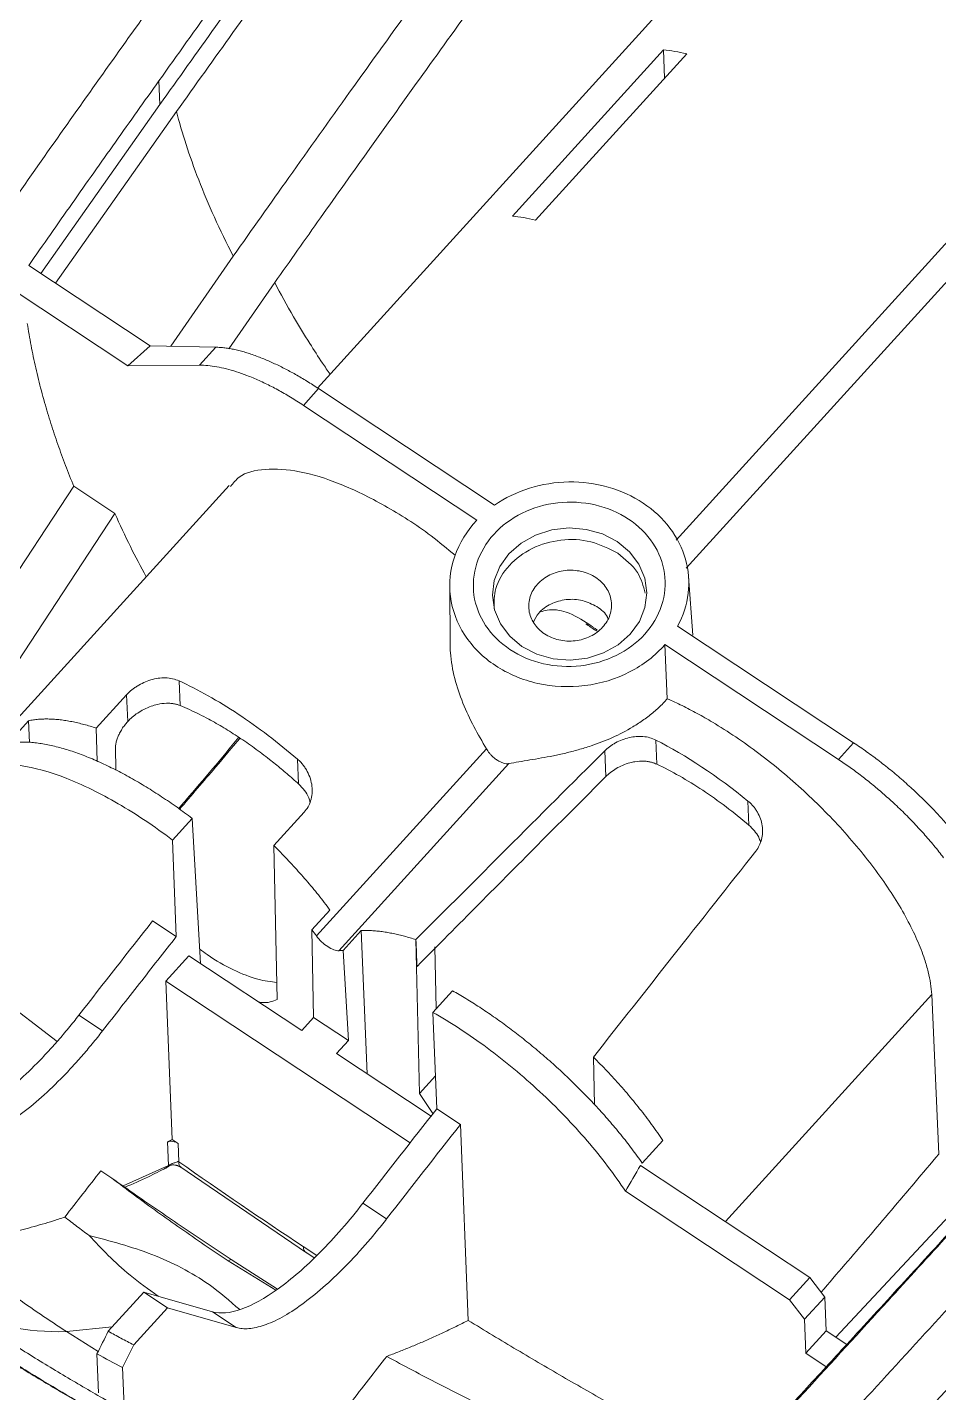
# Model space of a CAD drawing. Header units: inches. Extents: x 1631 to 3663, y 1126 to 1454.
# Drawn here: x 2482.58 to 2506.8, y 1318.7 to 1355 of the extents above; entities that cross this region are included whole.
import ezdxf

# ---------------------------------------------------------------- set-up
doc = ezdxf.new("R2010")
doc.units = ezdxf.units.IN
doc.header["$LTSCALE"] = 15

msp = doc.modelspace()

# ---------------------------------------------------------------- linework, layer by layer
at = {"color": 7, "linetype": 'Continuous', "lineweight": 15}
for p, q in [((2508.264, 1365.191), (2490.299, 1345.407)), ((2495.475, 1349.976), (2499.489, 1354.396)), ((2500.106, 1354.29), (2496.092, 1349.869)), ((2499.489, 1354.396), (2499.519, 1353.643)), ((2486.106, 1352.942), (2486.081, 1353.572)), ((2486.106, 1352.942), (2482.944, 1348.456)), ((2483.334, 1348.197), (2486.548, 1352.757)), ((2486.394, 1346.519), (2488.057, 1348.914)), ((2485.851, 1346.531), (2482.624, 1348.668)), ((2489.158, 1348.208), (2487.936, 1346.445)), ((2482.181, 1348.031), (2485.254, 1345.996)), ((2485.851, 1346.531), (2485.254, 1345.996)), ((2485.851, 1346.531), (2487.591, 1346.493)), ((2487.156, 1346.014), (2487.591, 1346.493)), ((2487.156, 1346.014), (2485.254, 1345.996)), ((2489.922, 1344.946), (2490.325, 1345.391)), ((2490.325, 1345.391), (2495.002, 1342.294)), ((2494.533, 1341.893), (2489.922, 1344.946)), ((2480.113, 1337.166), (2483.82, 1342.795)), ((2487.95, 1342.82), (2481.801, 1336.048)), ((2484.913, 1342.071), (2483.82, 1342.795)), ((2484.913, 1342.071), (2481.215, 1336.436)), ((2493.809, 1340.143), (2493.818, 1338.61)), ((2500.27, 1338.836), (2500.155, 1340.395)), ((2499.865, 1339.073), (2504.542, 1335.976)), ((2499.527, 1338.585), (2499.591, 1337.145)), ((2504.139, 1335.532), (2499.527, 1338.585)), ((2486.646, 1336.966), (2486.62, 1337.622)), ((2484.418, 1336.365), (2485.224, 1337.254)), ((2485.224, 1337.254), (2485.253, 1336.54)), ((2482.619, 1336.561), (2482.073, 1335.96)), ((2482.619, 1336.561), (2482.644, 1335.983)), ((2485.229, 1336.514), (2485.253, 1336.54)), ((2484.438, 1335.487), (2484.418, 1336.365)), ((2484.93, 1335.861), (2484.941, 1335.251)), ((2490.269, 1330.84), (2494.786, 1335.814)), ((2499.286, 1336.048), (2499.311, 1335.407)), ((2504.542, 1335.976), (2504.139, 1335.532)), ((2489.791, 1334.883), (2489.765, 1335.539)), ((2495.377, 1335.423), (2490.86, 1330.448)), ((2497.954, 1335.077), (2497.926, 1335.76)), ((2501.734, 1334.426), (2501.76, 1333.785)), ((2486.965, 1333.967), (2486.442, 1333.391)), ((2487.187, 1330.109), (2486.965, 1333.967)), ((2489.942, 1334.13), (2489.135, 1333.241)), ((2486.442, 1333.391), (2486.544, 1330.827)), ((2489.135, 1333.241), (2489.228, 1329.154)), ((2490.147, 1331.003), (2490.626, 1331.53)), ((2486.544, 1330.827), (2485.915, 1331.244)), ((2490.191, 1328.676), (2490.147, 1331.003)), ((2491.452, 1330.982), (2490.974, 1330.456)), ((2491.452, 1330.982), (2491.616, 1327.177)), ((2493.002, 1326.655), (2492.909, 1330.742)), ((2490.974, 1330.456), (2491.118, 1328.062)), ((2493.416, 1330.555), (2493.446, 1328.903)), ((2486.88, 1330.313), (2486.269, 1329.64)), ((2489.876, 1328.329), (2486.88, 1330.313)), ((2480.936, 1329.898), (2483.38, 1328.038)), ((2486.436, 1325.428), (2486.269, 1329.64)), ((2492.758, 1325.343), (2486.269, 1329.64)), ((2493.884, 1329.385), (2493.361, 1328.809)), ((2506.616, 1329.284), (2506.801, 1325.04)), ((2483.955, 1328.734), (2484.584, 1328.318)), ((2490.191, 1328.676), (2489.876, 1328.329)), ((2491.118, 1328.062), (2490.191, 1328.676)), ((2493.361, 1328.809), (2493.463, 1326.246)), ((2490.803, 1327.715), (2491.118, 1328.062)), ((2493.312, 1326.053), (2490.803, 1327.715)), ((2497.627, 1327.618), (2497.657, 1326.352)), ((2493.002, 1326.655), (2493.428, 1327.124)), ((2493.364, 1326.12), (2493.002, 1326.655)), ((2493.463, 1326.246), (2494.092, 1325.829)), ((2494.092, 1325.829), (2494.299, 1320.62)), ((2509.379, 1325.87), (2504.065, 1320.177)), ((2486.309, 1325.366), (2486.436, 1325.428)), ((2486.334, 1324.741), (2486.309, 1325.366)), ((2486.436, 1325.428), (2486.594, 1325.323)), ((2486.594, 1325.323), (2486.613, 1324.836)), ((2498.926, 1324.799), (2499.472, 1325.401)), ((2484.833, 1324.4), (2484.536, 1324.597)), ((2486.638, 1324.711), (2490.006, 1322.413)), ((2498.876, 1324.74), (2503.38, 1321.758)), ((2502.838, 1321.166), (2498.478, 1324.053)), ((2491.503, 1323.736), (2492.132, 1323.319)), ((2489.983, 1322.433), (2490.207, 1322.284)), ((2489.192, 1321.424), (2487.919, 1322.208)), ((2489.23, 1321.448), (2487.998, 1322.237)), ((2503.38, 1321.758), (2502.837, 1321.166)), ((2503.38, 1321.758), (2503.778, 1321.242)), ((2485.683, 1321.373), (2484.736, 1320.33)), ((2486.312, 1320.956), (2485.683, 1321.373)), ((2487.509, 1320.849), (2485.683, 1321.373)), ((2485.413, 1319.967), (2486.312, 1320.956)), ((2486.312, 1320.956), (2488.138, 1320.432)), ((2503.236, 1320.649), (2502.838, 1321.166)), ((2503.236, 1320.649), (2503.778, 1321.242)), ((2503.778, 1321.242), (2503.814, 1320.343)), ((2488.138, 1320.432), (2487.509, 1320.849)), ((2503.272, 1319.75), (2503.236, 1320.649)), ((2503.272, 1319.75), (2503.814, 1320.343)), ((2503.814, 1320.343), (2504.359, 1319.982)), ((2485.413, 1319.967), (2485.113, 1319.367)), ((2484.436, 1319.731), (2484.477, 1318.699)), ((2503.815, 1319.39), (2503.272, 1319.75)), ((2485.154, 1318.334), (2485.113, 1319.367))]:
    msp.add_line(p, q, dxfattribs=at)
at = {"color": 8, "linetype": 'Continuous', "lineweight": 15}
for p, q in [((2499.822, 1341.36), (2519.474, 1363.003)), ((2520.066, 1362.611), (2500.093, 1340.616)), ((2506.616, 1329.284), (2501.133, 1323.246)), ((2486.334, 1324.741), (2485.129, 1324.198)), ((2490.278, 1322.35), (2489.918, 1322.581)), ((2484.843, 1320.448), (2483.622, 1320.321)), ((2484.469, 1319.797), (2483.622, 1320.321))]:
    msp.add_line(p, q, dxfattribs=at)
at = {"color": 7, "linetype": 'Continuous', "lineweight": 15, "flags": 128}
msp.add_lwpolyline([(2498.261, 1341.325), (2497.871, 1341.528), (2497.436, 1341.65), (2496.98, 1341.687), (2496.524, 1341.635), (2496.092, 1341.498), (2495.705, 1341.282), (2495.383, 1340.998), (2495.142, 1340.662), (2494.994, 1340.288), (2494.946, 1339.896), (2495, 1339.507), (2495.155, 1339.138), (2495.402, 1338.809), (2495.729, 1338.537), (2496.12, 1338.334), (2496.554, 1338.212), (2497.01, 1338.176), (2497.466, 1338.227), (2497.898, 1338.365), (2498.285, 1338.58), (2498.607, 1338.864), (2498.848, 1339.201), (2498.997, 1339.574), (2499.045, 1339.966), (2498.99, 1340.356), (2498.835, 1340.724), (2498.588, 1341.053), (2498.261, 1341.325)], dxfattribs=at)
at = {"color": 7, "linetype": 'Continuous', "lineweight": 15}
for points, knots in [([(2543.718, 1419.575), (2543.564, 1419.503), (2543.258, 1419.36), (2542.797, 1419.134), (2542.335, 1418.9), (2541.874, 1418.659), (2541.412, 1418.409), (2540.949, 1418.15), (2540.486, 1417.883), (2540.022, 1417.607), (2539.558, 1417.323), (2539.094, 1417.031), (2538.629, 1416.732), (2538.165, 1416.424), (2537.701, 1416.11), (2537.237, 1415.788), (2536.774, 1415.46), (2535.838, 1414.782), (2534.439, 1413.716), (2532.608, 1412.214), (2530.805, 1410.634), (2528.45, 1408.454), (2525.457, 1405.477), (2521.894, 1401.65), (2518.184, 1397.421), (2514.655, 1393.214), (2511.279, 1389.069), (2508.184, 1385.186), (2505.116, 1381.276), (2502.08, 1377.361), (2499.106, 1373.481), (2496.19, 1369.628), (2493.327, 1365.796), (2490.492, 1361.95), (2487.691, 1358.102), (2485.85, 1355.524), (2484.933, 1354.24)], [0, 0, 0, 0, 0.0076531, 0.0152715, 0.022859, 0.0304193, 0.0379561, 0.0454731, 0.0529739, 0.060461, 0.0679339, 0.0753918, 0.0828336, 0.0902586, 0.0976656, 0.1050538, 0.1124222, 0.1197697, 0.1497211, 0.1789876, 0.2068696, 0.2358282, 0.2919307, 0.3517655, 0.4111143, 0.4775068, 0.5308096, 0.5842887, 0.6377522, 0.6910202, 0.7439578, 0.7953232, 0.8467404, 0.8980818, 0.9492143, 1, 1, 1, 1]), ([(2486.081, 1353.572), (2486.572, 1354.262), (2487.557, 1355.644), (2489.048, 1357.713), (2490.551, 1359.785), (2492.066, 1361.857), (2493.592, 1363.928), (2495.126, 1365.996), (2496.669, 1368.061), (2498.218, 1370.121), (2499.773, 1372.173), (2501.882, 1374.939), (2504.561, 1378.416), (2507.825, 1382.601), (2511.121, 1386.77), (2514.444, 1390.886), (2517.752, 1394.877), (2520.947, 1398.603), (2523.919, 1401.921), (2526.661, 1404.831), (2528.73, 1406.906), (2530.222, 1408.335), (2531.168, 1409.219), (2532.111, 1410.075), (2533.051, 1410.903), (2533.987, 1411.702), (2534.919, 1412.472), (2535.847, 1413.21), (2536.77, 1413.92), (2537.382, 1414.368), (2537.688, 1414.591)], [0, 0, 0, 0, 0.0308275, 0.0617988, 0.0928892, 0.1240746, 0.1553313, 0.1866358, 0.2179654, 0.2492976, 0.2806104, 0.3118823, 0.3761177, 0.4407081, 0.5054385, 0.5700433, 0.634267, 0.6961642, 0.7521417, 0.8014734, 0.8484093, 0.8656591, 0.8827942, 0.8998198, 0.9167419, 0.9335677, 0.9503055, 0.9669603, 0.9835274, 1, 1, 1, 1]), ([(2496.8, 1367.573), (2496.274, 1366.871), (2495.225, 1365.471), (2493.665, 1363.368), (2492.121, 1361.272), (2490.593, 1359.181), (2489.082, 1357.097), (2487.586, 1355.019), (2486.598, 1353.633), (2486.106, 1352.942)], [0, 0, 0, 0, 0.145368, 0.289898, 0.433589, 0.576443, 0.718462, 0.859648, 1, 1, 1, 1]), ([(2486.548, 1352.757), (2487.048, 1353.457), (2488.049, 1354.86), (2489.562, 1356.958), (2491.084, 1359.055), (2492.616, 1361.15), (2494.158, 1363.244), (2495.192, 1364.636), (2495.71, 1365.333)], [0, 0, 0, 0, 0.165854, 0.332032, 0.498534, 0.665362, 0.832517, 1, 1, 1, 1]), ([(2488.057, 1348.914), (2488.549, 1349.611), (2489.576, 1351.066), (2491.191, 1353.33), (2492.944, 1355.767), (2494.835, 1358.377), (2496.15, 1360.168), (2496.828, 1361.093)], [0, 0, 0, 0, 0.170484, 0.355643, 0.555681, 0.770592, 1, 1, 1, 1]), ([(2497.912, 1360.375), (2497.343, 1359.599), (2496.236, 1358.089), (2494.632, 1355.878), (2493.125, 1353.788), (2491.716, 1351.82), (2490.404, 1349.974), (2489.564, 1348.783), (2489.158, 1348.208)], [0, 0, 0, 0, 0.1926046, 0.3750154, 0.546972, 0.7083927, 0.859352, 1, 1, 1, 1]), ([(2484.933, 1354.24), (2484.473, 1353.592), (2483.552, 1352.294), (2482.179, 1350.337), (2480.809, 1348.371), (2479.445, 1346.397), (2478.09, 1344.417), (2476.642, 1342.281), (2475.09, 1339.966), (2473.425, 1337.452), (2471.74, 1334.876), (2470.62, 1333.13), (2470.056, 1332.251)], [0, 0, 0, 0, 0.0900034, 0.1802726, 0.2707141, 0.3612297, 0.4517161, 0.542065, 0.6528956, 0.7664833, 0.8823593, 1, 1, 1, 1]), ([(2482.624, 1348.668), (2483.007, 1349.216), (2483.772, 1350.311), (2484.924, 1351.946), (2485.696, 1353.031), (2486.081, 1353.572)], [0, 0, 0, 0, 0.334251, 0.667666, 1, 1, 1, 1]), ([(2488.057, 1348.914), (2487.695, 1349.612), (2487.39, 1350.293), (2486.889, 1351.585), (2486.693, 1352.197), (2486.548, 1352.757)], [0, 0, 0, 0, 0.5, 0.5, 1, 1, 1, 1]), ([(2482.585, 1347.125), (2482.6, 1347.028), (2482.63, 1346.834), (2482.683, 1346.539), (2482.742, 1346.242), (2482.808, 1345.942), (2482.879, 1345.638), (2482.958, 1345.332), (2483.065, 1344.943), (2483.206, 1344.47), (2483.391, 1343.912), (2483.593, 1343.356), (2483.745, 1342.98), (2483.82, 1342.795)], [0, 0, 0, 0, 0.072781, 0.145316, 0.217628, 0.289735, 0.36166, 0.433422, 0.505044, 0.63267, 0.757612, 0.880006, 1, 1, 1, 1]), ([(2487.591, 1346.493), (2487.631, 1346.491), (2487.71, 1346.488), (2487.835, 1346.475), (2487.964, 1346.456), (2488.098, 1346.43), (2488.236, 1346.396), (2488.378, 1346.356), (2488.525, 1346.31), (2488.677, 1346.256), (2488.873, 1346.18), (2489.117, 1346.075), (2489.411, 1345.932), (2489.711, 1345.771), (2490.016, 1345.591), (2490.222, 1345.458), (2490.325, 1345.391)], [0, 0, 0, 0, 0.056048, 0.111726, 0.167139, 0.222393, 0.277596, 0.332856, 0.38828, 0.443974, 0.500044, 0.600641, 0.700311, 0.799676, 0.899365, 1, 1, 1, 1]), ([(2489.922, 1344.946), (2489.864, 1344.984), (2489.749, 1345.059), (2489.578, 1345.165), (2489.408, 1345.266), (2489.239, 1345.36), (2489.072, 1345.448), (2488.907, 1345.531), (2488.743, 1345.607), (2488.581, 1345.678), (2488.378, 1345.76), (2488.139, 1345.845), (2487.872, 1345.922), (2487.618, 1345.976), (2487.377, 1346.009), (2487.23, 1346.012), (2487.156, 1346.014)], [0, 0, 0, 0, 0.056046, 0.111723, 0.167134, 0.222388, 0.27759, 0.33285, 0.388275, 0.44397, 0.500042, 0.600636, 0.700305, 0.799671, 0.899362, 1, 1, 1, 1]), ([(2487.984, 1342.789), (2488.054, 1342.878), (2488.258, 1343.137), (2488.882, 1343.282), (2489.79, 1343.229), (2490.88, 1342.895), (2492.074, 1342.306), (2493.129, 1341.645), (2493.741, 1341.136), (2493.953, 1340.96)], [0, 0, 0, 0, 0.087378, 0.252355, 0.417251, 0.582147, 0.747122, 0.912403, 1, 1, 1, 1]), ([(2495.002, 1342.294), (2495.279, 1342.486), (2495.594, 1342.639), (2496.263, 1342.848), (2496.617, 1342.905), (2497.326, 1342.915), (2497.681, 1342.868), (2498.352, 1342.678), (2498.668, 1342.534), (2498.947, 1342.35)], [0, 0, 0, 0, 0.25, 0.25, 0.5, 0.5, 0.75, 0.75, 1, 1, 1, 1]), ([(2498.56, 1341.923), (2498.297, 1342.097), (2497.994, 1342.226), (2497.351, 1342.373), (2497.012, 1342.392), (2496.349, 1342.317), (2496.026, 1342.223), (2495.444, 1341.936), (2495.186, 1341.744), (2494.774, 1341.29), (2494.62, 1341.028), (2494.44, 1340.476), (2494.414, 1340.185), (2494.493, 1339.618), (2494.599, 1339.343), (2494.926, 1338.848), (2495.148, 1338.629), (2495.41, 1338.455)], [0, 0, 0, 0, 0.125, 0.125, 0.25, 0.25, 0.375, 0.375, 0.5, 0.5, 0.625, 0.625, 0.75, 0.75, 0.875, 0.875, 1, 1, 1, 1]), ([(2498.947, 1342.35), (2499.226, 1342.165), (2499.467, 1341.939), (2499.85, 1341.432), (2499.991, 1341.15), (2500.156, 1340.561), (2500.181, 1340.254), (2500.11, 1339.648), (2500.015, 1339.35), (2499.865, 1339.073)], [0, 0, 0, 0, 0.25, 0.25, 0.5, 0.5, 0.75, 0.75, 1, 1, 1, 1]), ([(2484.913, 1342.071), (2485.044, 1341.779), (2485.291, 1341.23), (2485.6, 1340.66), (2485.746, 1340.392)], [0, 0, 0, 0, 0.531221, 1, 1, 1, 1]), ([(2495.023, 1338.029), (2494.691, 1338.249), (2494.412, 1338.526), (2494.003, 1339.154), (2493.873, 1339.504), (2493.782, 1340.221), (2493.821, 1340.588), (2494.063, 1341.283), (2494.265, 1341.611), (2494.533, 1341.893)], [0, 0, 0, 0, 0.25, 0.25, 0.5, 0.5, 0.75, 0.75, 1, 1, 1, 1]), ([(2495.41, 1338.455), (2495.673, 1338.281), (2495.976, 1338.153), (2496.619, 1338.005), (2496.958, 1337.987), (2497.62, 1338.062), (2497.944, 1338.156), (2498.526, 1338.442), (2498.784, 1338.635), (2499.196, 1339.089), (2499.35, 1339.35), (2499.53, 1339.902), (2499.556, 1340.193), (2499.476, 1340.76), (2499.371, 1341.036), (2499.043, 1341.531), (2498.822, 1341.75), (2498.56, 1341.923)], [0, 0, 0, 0, 0.125, 0.125, 0.25, 0.25, 0.375, 0.375, 0.5, 0.5, 0.625, 0.625, 0.75, 0.75, 0.875, 0.875, 1, 1, 1, 1]), ([(2498.273, 1341.016), (2498.043, 1341.134), (2497.583, 1341.372), (2496.755, 1341.405), (2495.976, 1341.181), (2495.36, 1340.716), (2494.989, 1340.131), (2494.987, 1339.719), (2494.986, 1339.538)], [0, 0, 0, 0, 0.172909, 0.345818, 0.518727, 0.691636, 0.864544, 1, 1, 1, 1]), ([(2499.005, 1339.951), (2498.952, 1340.143), (2498.838, 1340.561), (2498.471, 1340.856), (2498.273, 1341.016)], [0, 0, 0, 0, 0.45901, 1, 1, 1, 1]), ([(2497.687, 1340.37), (2497.574, 1340.444), (2497.443, 1340.5), (2497.165, 1340.564), (2497.019, 1340.572), (2496.733, 1340.539), (2496.594, 1340.499), (2496.343, 1340.375), (2496.232, 1340.292), (2496.054, 1340.096), (2495.987, 1339.983), (2495.91, 1339.745), (2495.898, 1339.62), (2495.933, 1339.375), (2495.978, 1339.256), (2496.119, 1339.043), (2496.215, 1338.948), (2496.328, 1338.873)], [0, 0, 0, 0, 0.125, 0.125, 0.25, 0.25, 0.375, 0.375, 0.5, 0.5, 0.625, 0.625, 0.75, 0.75, 0.875, 0.875, 1, 1, 1, 1]), ([(2496.328, 1338.873), (2496.441, 1338.798), (2496.572, 1338.743), (2496.85, 1338.679), (2496.996, 1338.671), (2497.282, 1338.704), (2497.421, 1338.744), (2497.672, 1338.868), (2497.783, 1338.951), (2497.961, 1339.147), (2498.028, 1339.259), (2498.105, 1339.498), (2498.117, 1339.623), (2498.082, 1339.868), (2498.037, 1339.987), (2497.896, 1340.2), (2497.8, 1340.295), (2497.687, 1340.37)], [0, 0, 0, 0, 0.125, 0.125, 0.25, 0.25, 0.375, 0.375, 0.5, 0.5, 0.625, 0.625, 0.75, 0.75, 0.875, 0.875, 1, 1, 1, 1]), ([(2497.718, 1339.595), (2497.594, 1339.659), (2497.348, 1339.786), (2496.901, 1339.804), (2496.489, 1339.683), (2496.172, 1339.463), (2496.075, 1339.267), (2496.035, 1339.185)], [0, 0, 0, 0, 0.212236, 0.424471, 0.636707, 0.848943, 1, 1, 1, 1]), ([(2497.508, 1339.128), (2497.316, 1339.25), (2496.988, 1339.459), (2496.502, 1339.542), (2496.28, 1339.474), (2496.223, 1339.457)], [0, 0, 0, 0, 0.511696, 0.874927, 1, 1, 1, 1]), ([(2498.011, 1339.284), (2498.006, 1339.296), (2497.96, 1339.425), (2497.833, 1339.514), (2497.718, 1339.595)], [0, 0, 0, 0, 0.0929957, 1, 1, 1, 1]), ([(2497.423, 1339.14), (2497.509, 1339.081), (2497.602, 1339.015), (2497.715, 1338.945), (2497.725, 1338.939)], [0, 0, 0, 0, 0.9120867, 1, 1, 1, 1]), ([(2497.727, 1338.972), (2497.702, 1338.989), (2497.657, 1339.02), (2497.597, 1339.063), (2497.549, 1339.098), (2497.521, 1339.119), (2497.508, 1339.128)], [0, 0, 0, 0, 0.317034, 0.589656, 0.817425, 1, 1, 1, 1]), ([(2493.82, 1338.61), (2493.821, 1338.53), (2493.828, 1338.224), (2493.927, 1337.687), (2494.15, 1337.025), (2494.448, 1336.392), (2494.672, 1336.009), (2494.786, 1335.814)], [0, 0, 0, 0, 0.081693, 0.309491, 0.535829, 0.764713, 1, 1, 1, 1]), ([(2499.527, 1338.585), (2499.274, 1338.294), (2498.953, 1338.045), (2498.225, 1337.672), (2497.818, 1337.548), (2496.982, 1337.445), (2496.553, 1337.465), (2495.739, 1337.647), (2495.355, 1337.809), (2495.023, 1338.029)], [0, 0, 0, 0, 0.25, 0.25, 0.5, 0.5, 0.75, 0.75, 1, 1, 1, 1]), ([(2485.224, 1337.254), (2485.244, 1337.275), (2485.284, 1337.317), (2485.352, 1337.377), (2485.425, 1337.433), (2485.532, 1337.504), (2485.678, 1337.582), (2485.866, 1337.652), (2486.061, 1337.695), (2486.258, 1337.706), (2486.451, 1337.687), (2486.563, 1337.644), (2486.62, 1337.622)], [0, 0, 0, 0, 0.0579047, 0.1153889, 0.173086, 0.2316223, 0.3527384, 0.4753559, 0.6027902, 0.7325613, 0.8665274, 1, 1, 1, 1]), ([(2486.62, 1337.622), (2487.123, 1337.39), (2487.654, 1337.091), (2488.718, 1336.386), (2489.253, 1335.98), (2489.765, 1335.539)], [0, 0, 0, 0, 0.5, 0.5, 1, 1, 1, 1]), ([(2486.646, 1336.966), (2486.624, 1336.974), (2486.576, 1336.992), (2486.494, 1337.012), (2486.394, 1337.026), (2486.244, 1337.03), (2486.068, 1337.007), (2485.866, 1336.947), (2485.688, 1336.871), (2485.519, 1336.771), (2485.371, 1336.661), (2485.292, 1336.58), (2485.253, 1336.54)], [0, 0, 0, 0, 0.053563, 0.116493, 0.188799, 0.270483, 0.430997, 0.539422, 0.668432, 0.782344, 0.893272, 1, 1, 1, 1]), ([(2489.791, 1334.883), (2489.741, 1334.928), (2489.64, 1335.019), (2489.487, 1335.152), (2489.333, 1335.282), (2489.177, 1335.41), (2488.939, 1335.599), (2488.617, 1335.842), (2488.211, 1336.123), (2487.805, 1336.38), (2487.45, 1336.582), (2487.147, 1336.74), (2486.893, 1336.861), (2486.728, 1336.931), (2486.646, 1336.966)], [0, 0, 0, 0, 0.049617, 0.099142, 0.148644, 0.19819, 0.247848, 0.373865, 0.500012, 0.62603, 0.752176, 0.834808, 0.917311, 1, 1, 1, 1]), ([(2499.591, 1337.145), (2499.554, 1337.105), (2499.48, 1337.025), (2499.361, 1336.909), (2499.236, 1336.798), (2499.105, 1336.692), (2498.968, 1336.59), (2498.825, 1336.492), (2498.554, 1336.323), (2498.136, 1336.105), (2497.639, 1335.915), (2497.222, 1335.787), (2496.885, 1335.7), (2496.556, 1335.629), (2496.236, 1335.569), (2495.929, 1335.517), (2495.636, 1335.47), (2495.465, 1335.439), (2495.377, 1335.423)], [0, 0, 0, 0, 0.033786, 0.067278, 0.100586, 0.133824, 0.167105, 0.200542, 0.234247, 0.350522, 0.467387, 0.537135, 0.607633, 0.679766, 0.754364, 0.832176, 0.913864, 1, 1, 1, 1]), ([(2499.591, 1337.145), (2499.656, 1337.117), (2499.786, 1337.059), (2499.984, 1336.965), (2500.184, 1336.864), (2500.385, 1336.757), (2500.588, 1336.644), (2500.928, 1336.445), (2501.409, 1336.138), (2502.025, 1335.698), (2502.632, 1335.216), (2503.417, 1334.528), (2504.336, 1333.596), (2505.119, 1332.623), (2505.638, 1331.852), (2505.968, 1331.285), (2506.236, 1330.736), (2506.415, 1330.272), (2506.526, 1329.887), (2506.591, 1329.573), (2506.607, 1329.38), (2506.616, 1329.284)], [0, 0, 0, 0, 0.020974, 0.041872, 0.062725, 0.083566, 0.104427, 0.125341, 0.188, 0.250479, 0.312881, 0.375385, 0.500013, 0.624641, 0.687102, 0.749544, 0.811973, 0.874681, 0.916419, 0.958105, 1, 1, 1, 1]), ([(2482.619, 1336.561), (2482.661, 1336.569), (2482.745, 1336.586), (2482.879, 1336.601), (2483.018, 1336.609), (2483.16, 1336.609), (2483.307, 1336.602), (2483.458, 1336.588), (2483.611, 1336.567), (2483.768, 1336.539), (2483.927, 1336.505), (2484.089, 1336.464), (2484.252, 1336.419), (2484.363, 1336.383), (2484.418, 1336.365)], [0, 0, 0, 0, 0.088153, 0.175429, 0.261829, 0.347353, 0.432001, 0.515772, 0.598667, 0.680686, 0.761829, 0.842095, 0.921486, 1, 1, 1, 1]), ([(2484.93, 1335.861), (2484.93, 1335.875), (2484.931, 1335.904), (2484.937, 1335.953), (2484.948, 1336.002), (2484.962, 1336.053), (2484.98, 1336.103), (2485, 1336.151), (2485.031, 1336.221), (2485.08, 1336.313), (2485.152, 1336.423), (2485.203, 1336.484), (2485.229, 1336.514)], [0, 0, 0, 0, 0.093042, 0.181548, 0.265467, 0.344763, 0.419426, 0.489475, 0.554966, 0.710984, 0.858353, 1, 1, 1, 1]), ([(2497.926, 1335.76), (2497.947, 1335.78), (2497.989, 1335.821), (2498.06, 1335.876), (2498.135, 1335.928), (2498.244, 1335.993), (2498.392, 1336.062), (2498.578, 1336.118), (2498.764, 1336.147), (2498.947, 1336.146), (2499.126, 1336.117), (2499.233, 1336.071), (2499.286, 1336.048)], [0, 0, 0, 0, 0.060019, 0.1195002, 0.1790442, 0.2392497, 0.3673274, 0.4933075, 0.616009, 0.7397821, 0.8701693, 1, 1, 1, 1]), ([(2486.965, 1333.967), (2486.898, 1334.017), (2486.764, 1334.117), (2486.562, 1334.262), (2486.359, 1334.404), (2486.154, 1334.541), (2485.948, 1334.675), (2485.742, 1334.803), (2485.536, 1334.927), (2485.329, 1335.045), (2485.123, 1335.158), (2484.918, 1335.264), (2484.715, 1335.365), (2484.512, 1335.459), (2484.312, 1335.547), (2484.114, 1335.627), (2483.919, 1335.701), (2483.727, 1335.766), (2483.538, 1335.824), (2483.354, 1335.874), (2483.174, 1335.916), (2482.998, 1335.949), (2482.828, 1335.974), (2482.664, 1335.99), (2482.505, 1335.996), (2482.354, 1335.994), (2482.208, 1335.983), (2482.118, 1335.967), (2482.073, 1335.96)], [0, 0, 0, 0, 0.035737, 0.071692, 0.107864, 0.144255, 0.180863, 0.21769, 0.254734, 0.291997, 0.329477, 0.367175, 0.405092, 0.443226, 0.481578, 0.520148, 0.558937, 0.597943, 0.637167, 0.67661, 0.71627, 0.756149, 0.796245, 0.83656, 0.877093, 0.917844, 0.958813, 1, 1, 1, 1]), ([(2486.629, 1334.208), (2486.949, 1334.581), (2487.486, 1335.206), (2488.021, 1335.843), (2488.237, 1336.1)], [0, 0, 0, 0, 0.596527, 1, 1, 1, 1]), ([(2494.786, 1335.814), (2494.798, 1335.796), (2494.821, 1335.758), (2494.863, 1335.703), (2494.917, 1335.641), (2494.986, 1335.575), (2495.069, 1335.512), (2495.154, 1335.463), (2495.237, 1335.432), (2495.314, 1335.416), (2495.356, 1335.421), (2495.377, 1335.423)], [0, 0, 0, 0, 0.083432, 0.165926, 0.249137, 0.374615, 0.499886, 0.624949, 0.750472, 0.87512, 1, 1, 1, 1]), ([(2504.542, 1335.976), (2504.6, 1335.938), (2504.715, 1335.861), (2504.887, 1335.739), (2505.058, 1335.615), (2505.228, 1335.487), (2505.396, 1335.354), (2505.564, 1335.219), (2505.73, 1335.079), (2505.895, 1334.935), (2506.102, 1334.75), (2506.347, 1334.52), (2506.622, 1334.245), (2506.885, 1333.966), (2507.135, 1333.683), (2507.29, 1333.492), (2507.368, 1333.397)], [0, 0, 0, 0, 0.056046, 0.111723, 0.167134, 0.222388, 0.27759, 0.33285, 0.388275, 0.44397, 0.500042, 0.600636, 0.700305, 0.799671, 0.899362, 1, 1, 1, 1]), ([(2481.436, 1335.338), (2481.706, 1335.409), (2482.031, 1335.42), (2482.768, 1335.317), (2483.179, 1335.204), (2484.057, 1334.862), (2484.524, 1334.634), (2485.477, 1334.08), (2485.963, 1333.754), (2486.442, 1333.391)], [0, 0, 0, 0, 0.25, 0.25, 0.5, 0.5, 0.75, 0.75, 1, 1, 1, 1]), ([(2489.765, 1335.539), (2489.791, 1335.516), (2489.843, 1335.469), (2489.911, 1335.389), (2489.973, 1335.305), (2490.043, 1335.184), (2490.111, 1335.024), (2490.154, 1334.824), (2490.157, 1334.623), (2490.119, 1334.435), (2490.05, 1334.265), (2489.978, 1334.175), (2489.942, 1334.13)], [0, 0, 0, 0, 0.064849, 0.129182, 0.193583, 0.258634, 0.388816, 0.515899, 0.642423, 0.770026, 0.88512, 1, 1, 1, 1]), ([(2492.909, 1330.742), (2493.715, 1331.55), (2495.387, 1333.225), (2497.06, 1334.895), (2497.926, 1335.76)], [0, 0, 0, 0, 0.481898, 1, 1, 1, 1]), ([(2499.311, 1335.407), (2499.29, 1335.416), (2499.244, 1335.436), (2499.166, 1335.46), (2499.076, 1335.479), (2498.932, 1335.493), (2498.768, 1335.484), (2498.575, 1335.442), (2498.406, 1335.384), (2498.233, 1335.295), (2498.08, 1335.194), (2497.995, 1335.115), (2497.954, 1335.077)], [0, 0, 0, 0, 0.054586, 0.115394, 0.182432, 0.255707, 0.426538, 0.516429, 0.650109, 0.768317, 0.886701, 1, 1, 1, 1]), ([(2501.76, 1333.785), (2501.36, 1334.125), (2500.945, 1334.439), (2500.117, 1334.987), (2499.705, 1335.221), (2499.311, 1335.407)], [0, 0, 0, 0, 0.5, 0.5, 1, 1, 1, 1]), ([(2506.933, 1332.918), (2506.891, 1332.972), (2506.808, 1333.081), (2506.677, 1333.242), (2506.542, 1333.403), (2506.403, 1333.562), (2506.26, 1333.719), (2506.113, 1333.876), (2505.962, 1334.03), (2505.806, 1334.184), (2505.605, 1334.375), (2505.356, 1334.601), (2505.058, 1334.854), (2504.756, 1335.094), (2504.448, 1335.322), (2504.242, 1335.462), (2504.139, 1335.532)], [0, 0, 0, 0, 0.056048, 0.111726, 0.167139, 0.222393, 0.277596, 0.332856, 0.38828, 0.443974, 0.500044, 0.600641, 0.700311, 0.799676, 0.899365, 1, 1, 1, 1]), ([(2492.941, 1330.033), (2493.488, 1330.584), (2494.591, 1331.697), (2496.262, 1333.378), (2497.386, 1334.507), (2497.954, 1335.077)], [0, 0, 0, 0, 0.327099, 0.660431, 1, 1, 1, 1]), ([(2489.791, 1334.883), (2489.902, 1334.769), (2490.043, 1334.625), (2490.087, 1334.435), (2490.096, 1334.395)], [0, 0, 0, 0, 0.788084, 1, 1, 1, 1]), ([(2501.734, 1334.426), (2501.759, 1334.405), (2501.808, 1334.363), (2501.874, 1334.292), (2501.933, 1334.215), (2502.003, 1334.105), (2502.071, 1333.958), (2502.117, 1333.772), (2502.127, 1333.584), (2502.1, 1333.405), (2502.042, 1333.239), (2501.977, 1333.146), (2501.945, 1333.099)], [0, 0, 0, 0, 0.063589, 0.126725, 0.189947, 0.253795, 0.383137, 0.510841, 0.636805, 0.762234, 0.881507, 1, 1, 1, 1]), ([(2501.76, 1333.785), (2501.86, 1333.686), (2501.991, 1333.555), (2502.051, 1333.386), (2502.065, 1333.346)], [0, 0, 0, 0, 0.763971, 1, 1, 1, 1]), ([(2489.135, 1333.241), (2489.194, 1333.182), (2489.313, 1333.064), (2489.487, 1332.883), (2489.659, 1332.698), (2489.829, 1332.51), (2489.996, 1332.319), (2490.16, 1332.125), (2490.32, 1331.929), (2490.476, 1331.73), (2490.576, 1331.597), (2490.626, 1331.53)], [0, 0, 0, 0, 0.106776, 0.214636, 0.32358, 0.433607, 0.544719, 0.656913, 0.770192, 0.884554, 1, 1, 1, 1]), ([(2501.945, 1333.099), (2501.209, 1332.167), (2499.77, 1330.342), (2498.331, 1328.513), (2497.627, 1327.618)], [0, 0, 0, 0, 0.510838, 1, 1, 1, 1]), ([(2517.562, 1332.633), (2515.708, 1330.544), (2513.964, 1328.593), (2511.537, 1325.895), (2510.761, 1325.035), (2509.268, 1323.384), (2508.553, 1322.595), (2507.158, 1321.061), (2506.477, 1320.314), (2505.118, 1318.827), (2504.439, 1318.085), (2503.064, 1316.586), (2502.367, 1315.829), (2500.954, 1314.295), (2500.238, 1313.52), (2499.517, 1312.742)], [0, 0, 0, 0, 0.25, 0.25, 0.375, 0.375, 0.5, 0.5, 0.625, 0.625, 0.75, 0.75, 0.875, 0.875, 1, 1, 1, 1]), ([(2490.269, 1330.84), (2490.344, 1330.736), (2490.456, 1330.63), (2490.679, 1330.482), (2490.788, 1330.442), (2490.86, 1330.448)], [0, 0, 0, 0, 0.5, 0.5, 1, 1, 1, 1]), ([(2491.452, 1330.982), (2491.497, 1330.984), (2491.587, 1330.987), (2491.728, 1330.983), (2491.87, 1330.973), (2492.015, 1330.956), (2492.162, 1330.934), (2492.31, 1330.905), (2492.459, 1330.872), (2492.608, 1330.834), (2492.758, 1330.791), (2492.859, 1330.758), (2492.909, 1330.742)], [0, 0, 0, 0, 0.10789, 0.214026, 0.318409, 0.421039, 0.521916, 0.621039, 0.718409, 0.814026, 0.90789, 1, 1, 1, 1]), ([(2492.909, 1330.743), (2492.915, 1330.623), (2492.926, 1330.387), (2492.936, 1330.15), (2492.941, 1330.033)], [0, 0, 0, 0, 0.505359, 1, 1, 1, 1]), ([(2487.165, 1330.492), (2487.231, 1330.442), (2487.529, 1330.213), (2488.067, 1329.925), (2488.712, 1329.658), (2489.055, 1329.623), (2489.218, 1329.606)], [0, 0, 0, 0, 0.088249, 0.401739, 0.715509, 1, 1, 1, 1]), ([(2498.926, 1324.799), (2498.881, 1324.863), (2498.792, 1324.989), (2498.651, 1325.18), (2498.505, 1325.37), (2498.355, 1325.559), (2498.2, 1325.747), (2498.04, 1325.934), (2497.877, 1326.12), (2497.71, 1326.303), (2497.54, 1326.485), (2497.367, 1326.664), (2497.191, 1326.841), (2497.013, 1327.015), (2496.832, 1327.186), (2496.65, 1327.354), (2496.466, 1327.519), (2496.281, 1327.68), (2496.095, 1327.837), (2495.909, 1327.991), (2495.722, 1328.14), (2495.535, 1328.285), (2495.348, 1328.426), (2495.161, 1328.563), (2494.975, 1328.695), (2494.79, 1328.822), (2494.606, 1328.944), (2494.423, 1329.062), (2494.241, 1329.175), (2494.062, 1329.283), (2493.943, 1329.351), (2493.884, 1329.385)], [0, 0, 0, 0, 0.036936, 0.073698, 0.110283, 0.146694, 0.182929, 0.218989, 0.254874, 0.290583, 0.326117, 0.361476, 0.396659, 0.431668, 0.466501, 0.501159, 0.535641, 0.569948, 0.60408, 0.638037, 0.671819, 0.705425, 0.738856, 0.772113, 0.805193, 0.838099, 0.87083, 0.903385, 0.935765, 0.96797, 1, 1, 1, 1]), ([(2502.267, 1313.764), (2502.79, 1314.31), (2503.99, 1315.565), (2505.848, 1317.53), (2507.863, 1319.679), (2509.934, 1321.91), (2512.133, 1324.304), (2514.468, 1326.871), (2516.066, 1328.65), (2516.879, 1329.556)], [0, 0, 0, 0, 0.104968, 0.241226, 0.376209, 0.515385, 0.665645, 0.829814, 1, 1, 1, 1]), ([(2489.228, 1329.154), (2489.104, 1329.102), (2488.965, 1329.044), (2488.755, 1329.081), (2488.734, 1329.085)], [0, 0, 0, 0, 0.897512, 1, 1, 1, 1]), ([(2479.961, 1325.847), (2479.987, 1325.841), (2480.038, 1325.828), (2480.12, 1325.817), (2480.206, 1325.814), (2480.297, 1325.817), (2480.391, 1325.829), (2480.489, 1325.847), (2480.591, 1325.873), (2480.809, 1325.941), (2481.167, 1326.102), (2481.696, 1326.441), (2482.259, 1326.891), (2482.741, 1327.348), (2483.124, 1327.749), (2483.403, 1328.061), (2483.681, 1328.388), (2483.864, 1328.619), (2483.955, 1328.734)], [0, 0, 0, 0, 0.030645, 0.061161, 0.091591, 0.12198, 0.152371, 0.182808, 0.213335, 0.243996, 0.371972, 0.500021, 0.627998, 0.756047, 0.817197, 0.878006, 0.938823, 1, 1, 1, 1]), ([(2493.361, 1328.809), (2493.835, 1328.541), (2494.322, 1328.223), (2495.281, 1327.511), (2495.754, 1327.117), (2496.652, 1326.283), (2497.076, 1325.842), (2497.844, 1324.949), (2498.188, 1324.495), (2498.478, 1324.053)], [0, 0, 0, 0, 0.25, 0.25, 0.5, 0.5, 0.75, 0.75, 1, 1, 1, 1]), ([(2484.584, 1328.318), (2484.539, 1328.26), (2484.447, 1328.143), (2484.309, 1327.974), (2484.171, 1327.808), (2484.032, 1327.646), (2483.893, 1327.489), (2483.754, 1327.335), (2483.613, 1327.186), (2483.324, 1326.888), (2482.888, 1326.474), (2482.325, 1326.024), (2481.796, 1325.685), (2481.4, 1325.507), (2481.116, 1325.427), (2480.924, 1325.398), (2480.746, 1325.396), (2480.642, 1325.419), (2480.59, 1325.431)], [0, 0, 0, 0, 0.030645, 0.061161, 0.091591, 0.12198, 0.152371, 0.182808, 0.213335, 0.243996, 0.371972, 0.500021, 0.627998, 0.756047, 0.817197, 0.878006, 0.938823, 1, 1, 1, 1]), ([(2511.953, 1328.316), (2511.41, 1327.712), (2510.326, 1326.507), (2508.698, 1324.707), (2507.074, 1322.916), (2505.249, 1320.914), (2503.2, 1318.676), (2500.909, 1316.181), (2499.357, 1314.498), (2498.573, 1313.649)], [0, 0, 0, 0, 0.123112, 0.245727, 0.367718, 0.488954, 0.655351, 0.82601, 1, 1, 1, 1]), ([(2511.576, 1327.927), (2511.095, 1327.393), (2510.135, 1326.325), (2508.691, 1324.728), (2507.247, 1323.138), (2505.804, 1321.557), (2504.84, 1320.506), (2504.359, 1319.982)], [0, 0, 0, 0, 0.201214, 0.401999, 0.602181, 0.801577, 1, 1, 1, 1]), ([(2497.627, 1327.618), (2497.688, 1327.557), (2497.811, 1327.434), (2497.992, 1327.246), (2498.171, 1327.054), (2498.347, 1326.857), (2498.521, 1326.658), (2498.691, 1326.454), (2498.857, 1326.248), (2499.019, 1326.039), (2499.176, 1325.828), (2499.328, 1325.615), (2499.424, 1325.472), (2499.472, 1325.401)], [0, 0, 0, 0, 0.085696, 0.172434, 0.260215, 0.349039, 0.438905, 0.529814, 0.621766, 0.71476, 0.808798, 0.903877, 1, 1, 1, 1]), ([(2486.594, 1325.324), (2486.584, 1325.33), (2486.564, 1325.342), (2486.516, 1325.363), (2486.448, 1325.382), (2486.384, 1325.384), (2486.338, 1325.378), (2486.319, 1325.37), (2486.309, 1325.366)], [0, 0, 0, 0, 0.103248, 0.210442, 0.441894, 0.704793, 0.85048, 1, 1, 1, 1]), ([(2503.675, 1321.372), (2503.887, 1321.616), (2504.511, 1322.335), (2505.553, 1323.557), (2506.382, 1324.542), (2506.801, 1325.04)], [0, 0, 0, 0, 0.202554, 0.597059, 1, 1, 1, 1]), ([(2485.183, 1324.161), (2485.388, 1324.249), (2485.743, 1324.403), (2486.113, 1324.594), (2486.269, 1324.674)], [0, 0, 0, 0, 0.578295, 1, 1, 1, 1]), ([(2486.252, 1324.66), (2486.275, 1324.675), (2486.303, 1324.692), (2486.34, 1324.717), (2486.367, 1324.735), (2486.408, 1324.751), (2486.451, 1324.754), (2486.495, 1324.751), (2486.529, 1324.746), (2486.549, 1324.742), (2486.566, 1324.737), (2486.585, 1324.732), (2486.619, 1324.72), (2486.64, 1324.707), (2486.656, 1324.698)], [0, 0, 0, 0, 0.161349, 0.187383, 0.24928, 0.442685, 0.566788, 0.688089, 0.742218, 0.767625, 0.796318, 0.831779, 0.87642, 1, 1, 1, 1]), ([(2486.27, 1324.673), (2486.278, 1324.676), (2486.296, 1324.683), (2486.317, 1324.708), (2486.328, 1324.73), (2486.334, 1324.741)], [0, 0, 0, 0, 0.266217, 0.622671, 1, 1, 1, 1]), ([(2486.613, 1324.836), (2486.608, 1324.839), (2486.601, 1324.842), (2486.59, 1324.844), (2486.582, 1324.839), (2486.562, 1324.833), (2486.523, 1324.817), (2486.451, 1324.796), (2486.385, 1324.764), (2486.357, 1324.75), (2486.343, 1324.744), (2486.337, 1324.742), (2486.334, 1324.741)], [0, 0, 0, 0, 0.0481283, 0.0766458, 0.1159864, 0.1912559, 0.3639946, 0.6442664, 0.8215454, 0.9074299, 0.9525192, 1, 1, 1, 1]), ([(2487.919, 1322.208), (2487.708, 1322.349), (2487.287, 1322.63), (2486.663, 1323.062), (2486.046, 1323.5), (2485.435, 1323.946), (2485.034, 1324.249), (2484.833, 1324.4)], [0, 0, 0, 0, 0.200326, 0.400457, 0.600426, 0.800263, 1, 1, 1, 1]), ([(2484.833, 1324.4), (2485.043, 1324.253), (2485.464, 1323.957), (2486.096, 1323.52), (2486.729, 1323.088), (2487.363, 1322.659), (2487.786, 1322.378), (2487.998, 1322.237)], [0, 0, 0, 0, 0.199311, 0.398962, 0.598957, 0.799302, 1, 1, 1, 1]), ([(2491.503, 1323.736), (2491.131, 1323.259), (2490.746, 1322.817), (2489.982, 1322.046), (2489.605, 1321.718), (2488.895, 1321.204), (2488.562, 1321.02), (2487.972, 1320.813), (2487.716, 1320.79), (2487.509, 1320.849)], [0, 0, 0, 0, 0.25, 0.25, 0.5, 0.5, 0.75, 0.75, 1, 1, 1, 1]), ([(2480.242, 1322.714), (2480.326, 1322.717), (2480.496, 1322.723), (2480.756, 1322.742), (2481.02, 1322.768), (2481.288, 1322.803), (2481.56, 1322.845), (2481.836, 1322.896), (2482.117, 1322.954), (2482.401, 1323.02), (2482.69, 1323.095), (2482.982, 1323.177), (2483.279, 1323.267), (2483.48, 1323.333), (2483.58, 1323.366)], [0, 0, 0, 0, 0.0834898, 0.1668918, 0.2502237, 0.3335033, 0.4167484, 0.499977, 0.5832068, 0.6664558, 0.7497418, 0.8330826, 0.9164961, 1, 1, 1, 1]), ([(2483.58, 1323.366), (2483.688, 1323.284), (2483.902, 1323.121), (2484.117, 1322.96), (2484.224, 1322.88)], [0, 0, 0, 0, 0.504832, 1, 1, 1, 1]), ([(2492.132, 1323.319), (2492.087, 1323.261), (2491.996, 1323.145), (2491.858, 1322.975), (2491.719, 1322.81), (2491.581, 1322.648), (2491.441, 1322.49), (2491.302, 1322.337), (2491.161, 1322.188), (2490.872, 1321.889), (2490.436, 1321.476), (2489.873, 1321.026), (2489.345, 1320.687), (2488.948, 1320.509), (2488.664, 1320.428), (2488.472, 1320.399), (2488.294, 1320.397), (2488.19, 1320.421), (2488.138, 1320.432)], [0, 0, 0, 0, 0.030645, 0.061161, 0.091591, 0.12198, 0.152371, 0.182808, 0.213335, 0.243996, 0.371972, 0.500021, 0.627998, 0.756047, 0.817197, 0.878006, 0.938823, 1, 1, 1, 1]), ([(2483.622, 1320.321), (2483.392, 1320.475), (2482.931, 1320.782), (2482.249, 1321.254), (2481.572, 1321.732), (2480.903, 1322.218), (2480.462, 1322.549), (2480.242, 1322.714)], [0, 0, 0, 0, 0.200224, 0.400331, 0.600326, 0.800214, 1, 1, 1, 1]), ([(2484.224, 1322.88), (2484.559, 1322.523), (2485.082, 1321.968), (2485.806, 1321.449), (2486.065, 1321.263)], [0, 0, 0, 0, 0.642289, 1, 1, 1, 1]), ([(2484.224, 1322.88), (2484.788, 1322.73), (2485.917, 1322.431), (2487.273, 1321.736), (2487.964, 1321.137), (2488.228, 1320.907)], [0, 0, 0, 0, 0.381517, 0.762987, 1, 1, 1, 1]), ([(2480.806, 1320.887), (2480.991, 1320.765), (2481.356, 1320.525), (2481.906, 1320.173), (2482.451, 1319.83), (2482.991, 1319.497), (2483.527, 1319.173), (2484.059, 1318.858), (2484.904, 1318.367), (2486.062, 1317.719), (2487.444, 1316.987), (2488.701, 1316.354), (2489.753, 1315.848), (2490.701, 1315.412), (2491.497, 1315.06), (2492.099, 1314.808), (2492.501, 1314.643), (2492.843, 1314.51), (2493.159, 1314.39), (2493.443, 1314.291), (2493.666, 1314.219), (2493.916, 1314.144), (2494.206, 1314.067), (2494.574, 1313.987), (2495.004, 1313.913), (2495.311, 1313.89), (2495.471, 1313.878)], [0, 0, 0, 0, 0.037629, 0.074574, 0.110867, 0.146528, 0.181569, 0.215995, 0.24981, 0.344281, 0.434907, 0.504778, 0.571731, 0.622504, 0.672681, 0.712813, 0.730196, 0.746567, 0.77656, 0.791954, 0.808605, 0.83029, 0.857884, 0.891094, 0.943168, 1, 1, 1, 1]), ([(2480.142, 1320.801), (2480.339, 1320.671), (2480.727, 1320.416), (2481.306, 1320.045), (2481.869, 1319.691), (2482.415, 1319.355), (2482.945, 1319.034), (2483.458, 1318.729), (2484.329, 1318.221), (2485.54, 1317.538), (2487.009, 1316.754), (2488.312, 1316.089), (2489.449, 1315.533), (2490.498, 1315.04), (2491.407, 1314.63), (2492.177, 1314.296), (2492.816, 1314.03), (2493.379, 1313.807), (2493.84, 1313.636), (2494.228, 1313.505), (2494.588, 1313.395), (2494.958, 1313.296), (2495.342, 1313.211), (2495.592, 1313.172), (2495.723, 1313.151)], [0, 0, 0, 0, 0.038527, 0.075689, 0.111491, 0.145937, 0.179033, 0.210784, 0.241198, 0.339409, 0.429973, 0.50054, 0.565256, 0.624498, 0.678754, 0.719841, 0.757606, 0.792676, 0.825832, 0.853277, 0.884231, 0.918909, 0.957462, 1, 1, 1, 1]), ([(2495.157, 1313.532), (2495.083, 1313.538), (2494.936, 1313.55), (2494.714, 1313.577), (2494.495, 1313.611), (2494.26, 1313.655), (2494.012, 1313.71), (2493.753, 1313.778), (2493.519, 1313.845), (2493.312, 1313.912), (2493.122, 1313.974), (2492.922, 1314.047), (2492.616, 1314.161), (2492.154, 1314.345), (2491.482, 1314.625), (2490.697, 1314.969), (2489.75, 1315.402), (2488.691, 1315.909), (2487.41, 1316.55), (2485.991, 1317.297), (2484.653, 1318.043), (2483.495, 1318.718), (2482.517, 1319.309), (2481.523, 1319.931), (2480.864, 1320.362), (2480.529, 1320.581)], [0, 0, 0, 0, 0.026747, 0.052597, 0.077544, 0.101524, 0.129798, 0.155331, 0.17826, 0.194344, 0.208885, 0.223349, 0.238112, 0.270865, 0.310198, 0.360082, 0.410568, 0.47819, 0.548893, 0.642123, 0.739551, 0.80157, 0.865612, 0.931719, 1, 1, 1, 1]), ([(2492.135, 1319.665), (2492.234, 1319.702), (2492.433, 1319.777), (2492.736, 1319.899), (2493.042, 1320.028), (2493.351, 1320.165), (2493.664, 1320.309), (2493.98, 1320.46), (2494.193, 1320.567), (2494.299, 1320.62)], [0, 0, 0, 0, 0.142933, 0.28579, 0.428602, 0.571398, 0.71421, 0.857067, 1, 1, 1, 1]), ([(2494.299, 1320.62), (2494.516, 1320.489), (2494.948, 1320.225), (2495.596, 1319.837), (2496.242, 1319.455), (2496.887, 1319.079), (2497.53, 1318.709), (2498.172, 1318.346), (2498.812, 1317.988), (2499.237, 1317.755), (2499.45, 1317.638)], [0, 0, 0, 0, 0.125253, 0.250394, 0.375443, 0.500419, 0.625343, 0.750235, 0.875114, 1, 1, 1, 1]), ([(2484.736, 1320.33), (2484.849, 1320.269), (2485.073, 1320.146), (2485.3, 1320.027), (2485.413, 1319.967)], [0, 0, 0, 0, 0.5002239, 1, 1, 1, 1]), ([(2494.833, 1311.939), (2494.762, 1311.951), (2494.623, 1311.974), (2494.413, 1312.018), (2494.207, 1312.066), (2494.005, 1312.119), (2493.807, 1312.176), (2493.612, 1312.236), (2493.419, 1312.299), (2493.229, 1312.364), (2493.042, 1312.432), (2492.845, 1312.506), (2492.633, 1312.588), (2492.308, 1312.718), (2491.84, 1312.913), (2491.199, 1313.19), (2490.416, 1313.541), (2489.48, 1313.975), (2488.025, 1314.675), (2485.81, 1315.801), (2483.706, 1316.967), (2482.049, 1317.947), (2481.116, 1318.516), (2480.155, 1319.12), (2479.521, 1319.536), (2479.189, 1319.753)], [0, 0, 0, 0, 0.023804, 0.046454, 0.067961, 0.088342, 0.107612, 0.125792, 0.142906, 0.158983, 0.174056, 0.188169, 0.204083, 0.219761, 0.253972, 0.291538, 0.332664, 0.387775, 0.448749, 0.576775, 0.763689, 0.819442, 0.878633, 0.936501, 1, 1, 1, 1]), ([(2479.287, 1319.701), (2479.656, 1319.454), (2480.774, 1318.705), (2482.696, 1317.539), (2485.042, 1316.2), (2487.431, 1314.951), (2489.557, 1313.916), (2490.901, 1313.332), (2491.423, 1313.105)], [0, 0, 0, 0, 0.09615, 0.291905, 0.487223, 0.682093, 0.876499, 1, 1, 1, 1]), ([(2499.2, 1316.371), (2498.958, 1316.467), (2498.472, 1316.658), (2497.75, 1316.956), (2497.032, 1317.262), (2496.319, 1317.578), (2495.61, 1317.903), (2494.906, 1318.236), (2494.206, 1318.579), (2493.511, 1318.932), (2492.82, 1319.293), (2492.363, 1319.54), (2492.135, 1319.665)], [0, 0, 0, 0, 0.099731, 0.199477, 0.299255, 0.399082, 0.498974, 0.598948, 0.699022, 0.79921, 0.899531, 1, 1, 1, 1]), ([(2503.815, 1319.39), (2503.418, 1318.959), (2502.617, 1318.09), (2501.404, 1316.779), (2500.171, 1315.451), (2499.341, 1314.561), (2498.924, 1314.114)], [0, 0, 0, 0, 0.244836, 0.493387, 0.745251, 1, 1, 1, 1])]:
    msp.add_open_spline(points, degree=3, knots=knots, dxfattribs=at)
for points in [[(2499.489, 1354.396), (2499.682, 1354.379), (2499.888, 1354.343), (2500.106, 1354.29)], [(2496.092, 1349.869), (2495.874, 1349.923), (2495.668, 1349.958), (2495.475, 1349.976)], [(2499.286, 1336.048), (2500.082, 1335.643), (2500.928, 1335.083), (2501.734, 1334.426)], [(2485.915, 1331.244), (2485.261, 1330.409), (2484.608, 1329.572), (2483.955, 1328.734)], [(2486.544, 1330.827), (2486.217, 1330.41), (2485.563, 1329.574), (2484.911, 1328.736), (2484.584, 1328.318)], [(2490.147, 1331.003), (2490.189, 1330.949), (2490.229, 1330.894), (2490.269, 1330.84)], [(2490.86, 1330.448), (2490.897, 1330.452), (2490.935, 1330.454), (2490.974, 1330.456)], [(2493.463, 1326.246), (2492.809, 1325.41), (2492.156, 1324.574), (2491.503, 1323.736)], [(2492.132, 1323.319), (2492.785, 1324.157), (2493.438, 1324.994), (2494.092, 1325.829)], [(2484.536, 1324.597), (2484.217, 1324.187), (2483.899, 1323.777), (2483.58, 1323.366)], [(2489.918, 1322.581), (2488.816, 1323.311), (2487.714, 1324.063), (2486.613, 1324.836)], [(2498.478, 1324.053), (2498.611, 1324.282), (2498.744, 1324.511), (2498.876, 1324.74)], [(2487.998, 1322.237), (2487.972, 1322.228), (2487.945, 1322.218), (2487.919, 1322.208)], [(2483.622, 1320.321), (2482.56, 1320.298), (2481.616, 1320.488), (2480.806, 1320.887)], [(2484.436, 1319.731), (2484.536, 1319.93), (2484.636, 1320.13), (2484.736, 1320.33)], [(2504.359, 1319.982), (2504.177, 1319.784), (2503.996, 1319.587), (2503.815, 1319.39)], [(2485.113, 1319.367), (2484.886, 1319.486), (2484.66, 1319.607), (2484.436, 1319.731)], [(2492.135, 1319.665), (2491.811, 1319.248), (2491.487, 1318.831), (2491.163, 1318.413)]]:
    msp.add_open_spline(points, degree=3, dxfattribs=at)
at = {"color": 8, "linetype": 'Continuous', "lineweight": 15}
for points, knots in [([(2490.63, 1345.772), (2490.563, 1345.871), (2490.373, 1346.147), (2490.042, 1346.662), (2489.602, 1347.385), (2489.32, 1347.909), (2489.158, 1348.208)], [0, 0, 0, 0, 0.11557, 0.322204, 0.61376, 1, 1, 1, 1]), ([(2497.434, 1339.134), (2497.437, 1339.132), (2497.446, 1339.124), (2497.471, 1339.12), (2497.496, 1339.125), (2497.508, 1339.128)], [0, 0, 0, 0, 0.132715, 0.555655, 1, 1, 1, 1]), ([(2488.207, 1336.122), (2487.739, 1335.559), (2487.205, 1334.919), (2486.669, 1334.301), (2486.603, 1334.226)], [0, 0, 0, 0, 0.877942, 1, 1, 1, 1]), ([(2486.661, 1324.701), (2486.647, 1324.711), (2486.614, 1324.735), (2486.613, 1324.8), (2486.613, 1324.836)], [0, 0, 0, 0, 0.432219, 1, 1, 1, 1]), ([(2489.984, 1322.434), (2489.968, 1322.446), (2489.93, 1322.474), (2489.922, 1322.542), (2489.918, 1322.581)], [0, 0, 0, 0, 0.42065, 1, 1, 1, 1])]:
    msp.add_open_spline(points, degree=3, knots=knots, dxfattribs=at)

doc.saveas('drawing.dxf')
